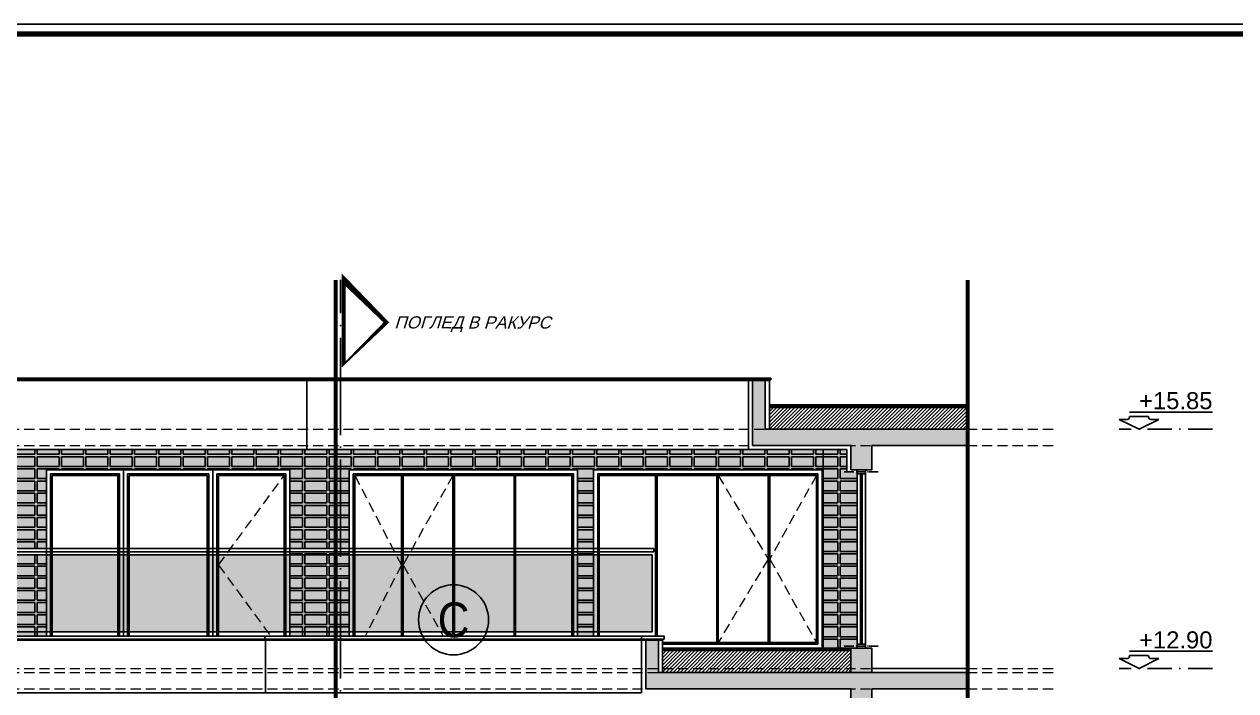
# Model space of a CAD drawing. Extents: x 9615146 to 9672346, y 4699603 to 4705703.
# Drawn here: x 9648767 to 9650261, y 4704881 to 4705703 of the extents above; entities that cross this region are included whole.
import ezdxf
from ezdxf.enums import TextEntityAlignment as Align

# ---------------------------------------------------------------- set-up
doc = ezdxf.new("R2010")
doc.units = 0
doc.header["$LTSCALE"] = 0.5
doc.header["$MEASUREMENT"] = 0
for name, pattern in [('ACAD_ISO04W100', [30, 24, -3, 0, -3]), ('DASHED', [0.75, 0.5, -0.25]), ('OSI1000', [5, 3, -1, 0, -1])]:
    doc.linetypes.add(name, pattern=pattern)
for name, color, linetype in [('_axis', 1, 'ACAD_ISO04W100'), ('_dimension_evel', 4, 'CONTINUOUS'), ('_hatch', 9, 'CONTINUOUS'), ('_hatch_construction', 252, 'CONTINUOUS'), ('_table', 3, 'CONTINUOUS'), ('_text_spesif_window', 41, 'CONTINUOUS'), ('_text_table', 3, 'CONTINUOUS'), ('_view', 3, 'CONTINUOUS'), ('fasadi', 147, 'CONTINUOUS')]:
    doc.layers.add(name, color=color, linetype=linetype)
doc.layers.add('_punk', color=8, linetype='DASHED', lineweight=9)
doc.styles.add('HEB1', font='', dxfattribs={"width": 0.8, "oblique": 17})
doc.styles.add('POMESHTENIA', font='arial.ttf', dxfattribs={"width": 0.9})
doc.styles.get('HEB1').set_extended_font_data('HebarU Cyr')
pattern_1 = [(45, (0, 3100), (-2.209708691207961, 2.209708691207961), [])]
pattern_2 = [(0, (0, 3100), (1.5625, 3.125), [0, -3.125])]
pattern_3 = [(0, (3, 0), (30, 15), [27, -3]), (0, (3, 3), (30, 15), [27, -3]), (90, (3, 3), (-30, 15), [12, -3]), (90, (0, 3), (-30, 15), [12, -3])]

# ---------------------------------------------------------------- blocks, each defined once
blk = doc.blocks.new('rtyre')
at = {"layer": '_dimension_evel', "ltscale": 20}
for p, q in [((-21.08991620464076, 37.79426300298655), (161.5563992843381, 37.79426284031797)), ((-21.08991621457972, 28.28064290881593), (-21.08991621457972, 26.78341123343125)), ((-21.08991621457972, 28.28064290881593), (2.484011929482222e-08, 28.28064289018948)), ((21.0899162642454, 28.28064287032612), (2.484011929482222e-08, 28.28064289018948)), ((21.0899162642454, 28.28064287032612), (21.08991626175703, 26.78341119617835)), ((-25.98991621100868, 21.88341124133149), (-43.67999989444797, 21.88341125623265)), ((-43.67999989444797, 21.88341125623265), (0, 0)), ((43.67999993170088, 21.88341117924574), (0, 0)), ((25.98991624826158, 21.88341119538381), (43.67999993170088, 21.88341117924574))]:
    blk.add_line(p, q, dxfattribs=at)
for centre, major_axis, ratio, start_param, end_param in [((-25.98991620603192, 26.78341123839346), (3.464823224053962, 3.464823224053962), 0.9999999998278931, 3.926990816057631, 5.497787142683389), ((25.98991625322378, 26.78341119245306), (-3.464823224673926, 3.464823224673926), 0.9999999994715169, 0.7853981629014264, 2.356194488915409)]:
    blk.add_ellipse(centre, major_axis=major_axis, ratio=ratio, start_param=start_param, end_param=end_param, dxfattribs=at)
at = {"layer": '_dimension_evel', "linetype": 'OSI1000', "ltscale": 20, "style": 'HEB1', "oblique": 359.9999999871126, "width": 0.79999999781503}
blk.add_attdef('+12.50', (3.974128048866987e-08, 44.24032013564283), '', height=41.99999997485429, rotation=359.9999999466392, dxfattribs=at)
blk = doc.blocks.new('fghfdg')
at = {"layer": '_text_spesif_window'}
blk.add_circle((0, 0), 18, dxfattribs=at)
at = {"layer": '_text_spesif_window', "style": 'HEB1', "text_generation_flag": 6, "width": 0.7999999999992724}
blk.add_attdef('A', text='', height=18, rotation=179.9999998932783, dxfattribs=at).set_placement((-1.862645149230957e-09, -9.232262405566871), align=Align.CENTER)

msp = doc.modelspace()

# ---------------------------------------------------------------- hatches: boundary and pattern name
at = {"layer": '_hatch', "ltscale": 30, "true_color": 0xb97b1d}
h = msp.add_hatch(color=32, dxfattribs=at)
h.dxf.hatch_style = 1
h.paths.add_polyline_path([(9649150.96297437, 4705178.838117938), (9648484.403402237, 4705178.838117669), (9648484.403402237, 4705056.838117375), (9648534.403410133, 4705056.838117374), (9648534.403410133, 4705163.838117811), (9648739.403402697, 4705163.838117811), (9648739.403402697, 4705056.83811737), (9648794.403403942, 4705056.83811737), (9648794.40340394, 4705153.838117809), (9648889.403393975, 4705153.838117809), (9648999.403400118, 4705153.838117809), (9649094.40339015, 4705153.838117809), (9649094.403390152, 4705056.838117365), (9649150.96297434, 4705056.838117364)])
h.paths.add_polyline_path([(9648466.903402891, 4705178.838117663), (9648431.9034029, 4705178.838117649), (9648431.903402865, 4705056.838117376), (9648466.903402857, 4705056.838117376)])
h.paths.add_polyline_path([(9648484.403402237, 4705178.838117669), (9648466.903402891, 4705178.838117663), (9648466.903402856, 4705056.838117375), (9648484.403402237, 4705056.838117375)])
h.paths.add_polyline_path([(9648534.403410131, 4705048.838117334), (9648484.403402237, 4705048.838117334), (9648484.40340224, 4704953.838117335), (9648794.403403942, 4704953.838117335), (9648794.403403942, 4705048.838117335), (9648739.403402697, 4705048.838117335), (9648739.403402697, 4704983.838117811), (9648534.403410133, 4704983.838117812)])
h.paths.add_polyline_path([(9648484.403402235, 4705048.838117334), (9648466.903402854, 4705048.838117333), (9648466.903402826, 4704953.838117335), (9648484.403402237, 4704953.838117335)])
h.paths.add_polyline_path([(9648466.903402856, 4705048.838117335), (9648431.903402863, 4705048.838117335), (9648431.903402837, 4704953.838117335), (9648466.903402831, 4704953.838117336)])
h.paths.add_polyline_path([(9648466.903402828, 4704953.838117335), (9648431.903402837, 4704953.838117334), (9648431.903402835, 4704948.838117403), (9648466.903402828, 4704948.838117406)])
h.paths.add_polyline_path([(9648484.403402237, 4704953.838117335), (9648466.90340283, 4704953.838117334), (9648466.903402828, 4704948.838117406), (9648484.403402237, 4704948.838117408)])
h.paths.add_polyline_path([(9648794.40340394, 4704953.838117334), (9648484.40340224, 4704953.838117334), (9648484.403402237, 4704948.838117408), (9648794.40340394, 4704948.838117438)])
h.paths.add_polyline_path([(9648534.403410133, 4705052.838117378), (9648484.403402237, 4705052.838117378), (9648484.403402237, 4705048.838117335), (9648534.403410133, 4705048.838117335)])
h.paths.add_polyline_path([(9648484.403402235, 4705052.838117378), (9648466.903402856, 4705052.838117378), (9648466.903402856, 4705048.838117335), (9648484.403402237, 4705048.838117335)])
h.paths.add_polyline_path([(9648466.903402856, 4705052.838117379), (9648431.903402861, 4705052.83811738), (9648431.903402861, 4705048.838117335), (9648466.903402856, 4705048.838117335)])
h.paths.add_polyline_path([(9649150.962974338, 4705048.838117335), (9649094.403390152, 4705048.838117335), (9649094.40339015, 4704953.838117336), (9649150.962974316, 4704953.838117336)])
h.paths.add_polyline_path([(9649150.962974314, 4704953.838117335), (9649094.40339015, 4704953.838117335), (9649094.403390152, 4704948.838117456), (9649150.962974316, 4704948.838117441)])
h.paths.add_polyline_path([(9649150.962974338, 4705052.838117368), (9649094.403390152, 4705052.838117369), (9649094.403390152, 4705048.838117335), (9649150.96297434, 4705048.838117335)])
h = msp.add_hatch(color=32, dxfattribs=at)
h.dxf.hatch_style = 1
h.paths.add_polyline_path([(9649794.08879348, 4705148.838117655), (9649794.088793479, 4705151.338117656), (9649781.147841176, 4705151.338117654), (9649781.147841176, 4705178.83811734), (9649752.06443664, 4705178.83811735), (9649752.06443666, 4704933.838117658), (9649786.324222105, 4704933.838117663), (9649794.08879353, 4704933.838117662), (9649794.088793531, 4704938.838117655)])
h.paths.add_polyline_path([(9649752.064436639, 4705178.838117349), (9649659.867237275, 4705178.83811738), (9649156.903402671, 4705178.8381174), (9649156.903402638, 4705056.838117364), (9649167.565878935, 4705056.838117364), (9649167.565878935, 4705153.838117731), (9649449.20631474, 4705153.838117729), (9649449.206314743, 4705056.838117359), (9649469.040128658, 4705056.838117358), (9649469.040128661, 4705153.838117728), (9649750.680564474, 4705153.838117718), (9649750.68056446, 4704933.838117658), (9649752.06443666, 4704933.838117658)])
h.paths.add_polyline_path([(9649156.903402673, 4705178.838117941), (9649150.96297437, 4705178.838117939), (9649150.96297434, 4705056.838117364), (9649156.903402638, 4705056.838117364)])
h.paths.add_polyline_path([(9649156.903402634, 4705048.838117335), (9649150.96297434, 4705048.838117336), (9649150.962974316, 4704953.838117336), (9649156.90340261, 4704953.838117336)])
h.paths.add_polyline_path([(9649167.565878937, 4705048.838117335), (9649156.903402634, 4705048.838117335), (9649156.90340261, 4704953.838117335), (9649167.565878935, 4704953.838117335)])
h.paths.add_polyline_path([(9649167.565878935, 4705052.838117368), (9649156.903402638, 4705052.838117368), (9649156.903402638, 4705048.838117334), (9649167.565878937, 4705048.838117334)], flags=17)
h.paths.add_polyline_path([(9649156.903402636, 4705052.838117368), (9649150.96297434, 4705052.838117368), (9649150.962974338, 4705048.838117335), (9649156.903402636, 4705048.838117336)])
h.paths.add_polyline_path([(9649156.903402608, 4704953.838117335), (9649150.962974316, 4704953.838117334), (9649150.962974314, 4704948.83811744), (9649156.903402608, 4704948.838117439)])
h.paths.add_polyline_path([(9649167.565878935, 4704953.838117336), (9649156.90340261, 4704953.838117337), (9649156.903402606, 4704948.838117439), (9649167.565878937, 4704948.838117437)])
h.paths.add_polyline_path([(9649469.04012866, 4705048.838117335), (9649449.20631474, 4705048.838117334), (9649449.206314743, 4704953.838117335), (9649469.040128652, 4704953.838117334)], flags=17)
h.paths.add_polyline_path([(9649469.040128654, 4704953.838117335), (9649449.20631474, 4704953.838117335), (9649449.206314743, 4704948.838117359), (9649469.040128652, 4704948.838117355)], flags=17)
h.paths.add_polyline_path([(9649469.04012866, 4705052.838117362), (9649449.20631474, 4705052.838117362), (9649449.206314739, 4705048.838117335), (9649469.040128658, 4705048.838117334)], flags=17)
at = {"layer": '_hatch_construction', "ltscale": 40}
h = msp.add_hatch(dxfattribs=at)
h.set_pattern_fill('EGGCRATE', color=250, scale=30, style=0, pattern_type=2)
h.set_pattern_definition(pattern_3)
h.paths.add_polyline_path([(9649150.96297437, 4705178.838117938), (9648484.403402237, 4705178.838117669), (9648484.403402237, 4705056.838117375), (9648534.403410133, 4705056.838117374), (9648534.403410133, 4705163.838117811), (9648739.403402697, 4705163.838117811), (9648739.403402697, 4705056.83811737), (9648794.403403942, 4705056.83811737), (9648794.40340394, 4705153.838117809), (9648889.403393975, 4705153.838117809), (9648999.403400118, 4705153.838117809), (9649094.40339015, 4705153.838117809), (9649094.403390152, 4705056.838117365), (9649150.96297434, 4705056.838117364)])
h.paths.add_polyline_path([(9648466.903402891, 4705178.838117663), (9648431.9034029, 4705178.838117649), (9648431.903402865, 4705056.838117376), (9648466.903402857, 4705056.838117376)])
h.paths.add_polyline_path([(9648484.403402237, 4705178.838117669), (9648466.903402891, 4705178.838117663), (9648466.903402856, 4705056.838117375), (9648484.403402237, 4705056.838117375)])
h.paths.add_polyline_path([(9648534.403410131, 4705048.838117334), (9648484.403402237, 4705048.838117334), (9648484.40340224, 4704953.838117335), (9648794.403403942, 4704953.838117335), (9648794.403403942, 4705048.838117335), (9648739.403402697, 4705048.838117335), (9648739.403402697, 4704983.838117811), (9648534.403410133, 4704983.838117812)])
h.paths.add_polyline_path([(9648484.403402235, 4705048.838117334), (9648466.903402854, 4705048.838117333), (9648466.903402826, 4704953.838117335), (9648484.403402237, 4704953.838117335)])
h.paths.add_polyline_path([(9648466.903402856, 4705048.838117335), (9648431.903402863, 4705048.838117335), (9648431.903402837, 4704953.838117335), (9648466.903402831, 4704953.838117336)])
h.paths.add_polyline_path([(9648466.903402828, 4704953.838117335), (9648431.903402837, 4704953.838117334), (9648431.903402835, 4704948.838117403), (9648466.903402828, 4704948.838117406)])
h.paths.add_polyline_path([(9648484.403402237, 4704953.838117335), (9648466.90340283, 4704953.838117334), (9648466.903402828, 4704948.838117406), (9648484.403402237, 4704948.838117408)])
h.paths.add_polyline_path([(9648794.40340394, 4704953.838117334), (9648484.40340224, 4704953.838117334), (9648484.403402237, 4704948.838117408), (9648794.40340394, 4704948.838117438)])
h.paths.add_polyline_path([(9648534.403410133, 4705052.838117378), (9648484.403402237, 4705052.838117378), (9648484.403402237, 4705048.838117335), (9648534.403410133, 4705048.838117335)])
h.paths.add_polyline_path([(9648484.403402235, 4705052.838117378), (9648466.903402856, 4705052.838117378), (9648466.903402856, 4705048.838117335), (9648484.403402237, 4705048.838117335)])
h.paths.add_polyline_path([(9648466.903402856, 4705052.838117379), (9648431.903402861, 4705052.83811738), (9648431.903402861, 4705048.838117335), (9648466.903402856, 4705048.838117335)])
h.paths.add_polyline_path([(9649150.962974338, 4705048.838117335), (9649094.403390152, 4705048.838117335), (9649094.40339015, 4704953.838117336), (9649150.962974316, 4704953.838117336)])
h.paths.add_polyline_path([(9649150.962974314, 4704953.838117335), (9649094.40339015, 4704953.838117335), (9649094.403390152, 4704948.838117456), (9649150.962974316, 4704948.838117441)])
h.paths.add_polyline_path([(9649150.962974338, 4705052.838117368), (9649094.403390152, 4705052.838117369), (9649094.403390152, 4705048.838117335), (9649150.96297434, 4705048.838117335)])
h = msp.add_hatch(dxfattribs=at)
h.set_pattern_fill('EGGCRATE', color=250, scale=30, style=0, pattern_type=2)
h.set_pattern_definition(pattern_3)
h.paths.add_polyline_path([(9649794.08879348, 4705148.838117655), (9649794.088793479, 4705151.338117656), (9649781.147841176, 4705151.338117654), (9649781.147841176, 4705178.83811734), (9649752.06443664, 4705178.83811735), (9649752.06443666, 4704933.838117658), (9649786.324222105, 4704933.838117663), (9649794.08879353, 4704933.838117662), (9649794.088793531, 4704938.838117655)])
h.paths.add_polyline_path([(9649752.064436639, 4705178.838117349), (9649659.867237275, 4705178.83811738), (9649156.903402671, 4705178.8381174), (9649156.903402638, 4705056.838117364), (9649167.565878935, 4705056.838117364), (9649167.565878935, 4705153.838117731), (9649449.20631474, 4705153.838117729), (9649449.206314743, 4705056.838117359), (9649469.040128658, 4705056.838117358), (9649469.040128661, 4705153.838117728), (9649750.680564474, 4705153.838117718), (9649750.68056446, 4704933.838117658), (9649752.06443666, 4704933.838117658)])
h.paths.add_polyline_path([(9649156.903402673, 4705178.838117941), (9649150.96297437, 4705178.838117939), (9649150.96297434, 4705056.838117364), (9649156.903402638, 4705056.838117364)])
h.paths.add_polyline_path([(9649156.903402634, 4705048.838117335), (9649150.96297434, 4705048.838117336), (9649150.962974316, 4704953.838117336), (9649156.90340261, 4704953.838117336)])
h.paths.add_polyline_path([(9649167.565878937, 4705048.838117335), (9649156.903402634, 4705048.838117335), (9649156.90340261, 4704953.838117335), (9649167.565878935, 4704953.838117335)])
h.paths.add_polyline_path([(9649167.565878935, 4705052.838117368), (9649156.903402638, 4705052.838117368), (9649156.903402638, 4705048.838117334), (9649167.565878937, 4705048.838117334)], flags=17)
h.paths.add_polyline_path([(9649156.903402636, 4705052.838117368), (9649150.96297434, 4705052.838117368), (9649150.962974338, 4705048.838117335), (9649156.903402636, 4705048.838117336)])
h.paths.add_polyline_path([(9649156.903402608, 4704953.838117335), (9649150.962974316, 4704953.838117334), (9649150.962974314, 4704948.83811744), (9649156.903402608, 4704948.838117439)])
h.paths.add_polyline_path([(9649167.565878935, 4704953.838117336), (9649156.90340261, 4704953.838117337), (9649156.903402606, 4704948.838117439), (9649167.565878937, 4704948.838117437)])
h.paths.add_polyline_path([(9649469.04012866, 4705048.838117335), (9649449.20631474, 4705048.838117334), (9649449.206314743, 4704953.838117335), (9649469.040128652, 4704953.838117334)], flags=17)
h.paths.add_polyline_path([(9649469.040128654, 4704953.838117335), (9649449.20631474, 4704953.838117335), (9649449.206314743, 4704948.838117359), (9649469.040128652, 4704948.838117355)], flags=17)
h.paths.add_polyline_path([(9649469.04012866, 4705052.838117362), (9649449.20631474, 4705052.838117362), (9649449.206314739, 4705048.838117335), (9649469.040128658, 4705048.838117334)], flags=17)
at = {"layer": 'fasadi', "ltscale": 40}
h = msp.add_hatch(color=256, dxfattribs=at)
h.paths.add_polyline_path([(9649665.043618187, 4705183.83811822), (9649665.043618185, 4705203.838118218), (9649930.29174437, 4705203.838118332), (9649930.29174437, 4705183.838118333)], flags=17)
h.paths.add_polyline_path([(9649665.043618187, 4705183.83811822), (9649665.043618178, 4705263.838118136), (9649680.572760886, 4705263.838118134), (9649680.572760895, 4705203.838117709), (9649930.291744374, 4705203.838117667), (9649930.291744372, 4705183.838118332)])
h.paths.add_polyline_path([(9649812.206126623, 4705153.838117658), (9649786.324222108, 4705153.83811766), (9649786.324222108, 4705183.83811762), (9649665.043618187, 4705183.838117665), (9649665.043618185, 4705203.838118218), (9649930.291744372, 4705203.838118333), (9649930.291744374, 4705183.83811762), (9649812.20612662, 4705183.838117622)])
h = msp.add_hatch(dxfattribs=at)
h.set_pattern_fill('ANSI31', color=256, scale=25, style=0)
h.set_pattern_definition(pattern_1)
h.paths.add_polyline_path([(9649930.29174437, 4705203.838118332), (9649685.74914179, 4705203.838118229), (9649685.749141784, 4705230.838117654), (9649930.29174437, 4705230.838117685)])
at = {"layer": 'fasadi'}
h = msp.add_hatch(dxfattribs=at)
h.set_pattern_fill('DOTS', color=256, scale=50, style=0)
h.set_pattern_definition(pattern_2)
h.paths.add_polyline_path([(9649150.962974371, 4704953.838117333), (9649150.962974371, 4705048.838117334), (9648466.903402856, 4705048.838117334), (9648466.903402828, 4704953.838117335)])
h.paths.add_polyline_path([(9649150.962974373, 4704953.838117335), (9649156.90340261, 4704953.838117335), (9649156.903402636, 4705048.838117334), (9649150.962974371, 4705048.838117334)])
h = msp.add_hatch(dxfattribs=at)
h.set_pattern_fill('DOTS', color=256, scale=50, style=0)
h.set_pattern_definition(pattern_2)
h.paths.add_polyline_path([(9649541.097897945, 4704953.838117335), (9649541.097897947, 4705048.838117335), (9649156.903402634, 4705048.838117335), (9649156.90340261, 4704953.838117335)])
at = {"layer": 'fasadi', "ltscale": 40}
h = msp.add_hatch(color=256, dxfattribs=at)
h.paths.add_polyline_path([(9649533.333326595, 4704903.838117607), (9649930.29174437, 4704903.838117693), (9649930.29174437, 4704883.838117689), (9649533.333326593, 4704883.838117609)])
h.paths.add_polyline_path([(9649786.324222105, 4704908.838117661), (9649812.206126617, 4704908.838117667), (9649812.206126617, 4704903.838117668), (9649786.324222105, 4704903.838117663)], flags=17)
h.paths.add_polyline_path([(9649786.324222105, 4704933.838117663), (9649812.206126617, 4704933.838117659), (9649812.206126617, 4704908.838117667), (9649786.324222105, 4704908.838117661)], flags=17)
h.paths.add_polyline_path([(9649786.324222105, 4704883.838117661), (9649812.206126615, 4704883.838117665), (9649812.206126617, 4704843.838117661), (9649786.324222105, 4704843.838117659)])
h.paths.add_polyline_path([(9649533.333326593, 4704943.838117337), (9649548.862469302, 4704943.838117337), (9649548.8624693, 4704908.838117613), (9649533.333326593, 4704908.838117611)])
h.paths.add_polyline_path([(9649533.333326593, 4704908.838117611), (9649548.8624693, 4704908.838117613), (9649548.862469302, 4704903.838117613), (9649533.333326595, 4704903.838117607)])
h = msp.add_hatch(dxfattribs=at)
h.set_pattern_fill('ANSI31', color=256, scale=25, style=0)
h.set_pattern_definition(pattern_1)
h.paths.add_polyline_path([(9649554.038850194, 4704930.838117613), (9649786.324222105, 4704930.838117665), (9649786.324222103, 4704903.838117668), (9649554.038850194, 4704903.83811767)])

# ---------------------------------------------------------------- linework, layer by layer
at = {"layer": '_axis', "ltscale": 10}
msp.add_line((9649156.903402055, 4702945.264943951), (9649156.903402729, 4705388.083975599), dxfattribs=at)
at = {"layer": '_axis'}
for p, q in [((9649820.031419637, 4705151.338117661), (9649778.146167343, 4705151.338117654)), ((9649820.031419689, 4704936.338117659), (9649778.146167396, 4704936.338117655))]:
    msp.add_line(p, q, dxfattribs=at)
at = {"layer": '_dimension_evel', "linetype": 'OSI1000', "ltscale": 20}
for p, q in [((9650232.045284249, 4705203.838118397), (9650117.112900645, 4705203.838118419)), ((9650232.045284195, 4704908.838118399), (9650117.112900592, 4704908.838118419))]:
    msp.add_line(p, q, dxfattribs=at)
for points, const_width in [([(9649150.962974371, 4702945.264944136), (9649150.962974371, 4705388.083975699)], 4.999999999999999), ([(9649930.291744374, 4702945.264944149), (9649930.291744376, 4705388.083975712)], 5)]:
    msp.add_lwpolyline(points, dxfattribs=dict(at, const_width=const_width))
at = {"layer": '_dimension_evel', "linetype": 'OSI1000', "ltscale": 20, "const_width": 4.999999999999999}
msp.add_lwpolyline([(9649160.96297442, 4705283.083975706), (9649213.462974397, 4705335.583975721), (9649160.962974377, 4705388.083975703)], close=True, dxfattribs=at)
at = {"layer": '_punk', "ltscale": 50}
for p, q in [((9641716.875990534, 4705203.838118259), (9650039.317684485, 4705203.838117066)), ((9641716.875990532, 4705183.838118259), (9650039.317684485, 4705183.838117064)), ((9649006.403400118, 4705036.338117798), (9649087.40339015, 4705146.838117809)), ((9649174.565878935, 4705146.83811773), (9649232.017529223, 4705036.338117681)), ((9649295.485797167, 4705146.838117726), (9649234.017529221, 4705036.338117683)), ((9649622.76064624, 4705146.838117719), (9649684.228914179, 4705043.838117668)), ((9649743.68056447, 4705146.838117717), (9649686.22891418, 4705043.838117672)), ((9649684.228914179, 4705043.838117668), (9649622.76064623, 4704940.838117627)), ((9649686.22891418, 4705043.838117672), (9649743.680564461, 4704940.838117622)), ((9649006.403400118, 4705036.338117798), (9649070.543663697, 4704948.838117816)), ((9649232.017529223, 4705036.338117681), (9649187.360178925, 4704948.83811743)), ((9649234.017529221, 4705036.338117683), (9649283.527535232, 4704948.838117404)), ((9641716.875990484, 4704908.838118255), (9650039.317684485, 4704908.838117064)), ((9641716.875990484, 4704903.838118257), (9650039.317684485, 4704903.838117066)), ((9641716.87599048, 4704883.838118255), (9650039.317684485, 4704883.838117066))]:
    msp.add_line(p, q, dxfattribs=at)
at = {"layer": '_table', "ltscale": 10}
msp.add_lwpolyline([(9641346.02944655, 4705703.380101887), (9651646.029446546, 4705703.380101884), (9651646.029446548, 4702703.380101882), (9641346.029446552, 4702703.380101885)], close=True, dxfattribs=at)
msp.add_lwpolyline([(9641497.713657077, 4705691.380101887, 6.842105263157892, 6.842105263157892, 0), (9651634.029446548, 4705691.380101883, 6.842105263157892, 6.842105263157892, 0), (9651634.029446546, 4702715.380101881, 6.842105263157892, 6.842105263157892, 0), (9641497.713657077, 4702715.380101889, 6.842105263157892, 6.842105263157892, 0)], format="xyseb", close=True, dxfattribs=at)
at = {"layer": 'fasadi', "ltscale": 40}
for p, q in [((9649115.32026202, 4705178.838117905), (9649115.32026202, 4705263.838117905)), ((9649659.867237285, 4705263.838118136), (9649665.043618176, 4705263.838118134)), ((9649685.749141777, 4705263.838118136), (9649680.572760886, 4705263.838118134)), ((9649685.749141779, 4705263.838118136), (9649685.749141788, 4705203.838117708)), ((9649930.291744376, 4705233.838117687), (9649685.749141788, 4705233.838117667)), ((9649930.291744376, 4705231.838117687), (9649685.749141788, 4705231.838117667)), ((9649930.291744374, 4705231.838117689), (9649685.749141792, 4705231.838117654)), ((9649930.291744376, 4705230.838117685), (9649685.749141792, 4705230.838117654)), ((9649150.962974314, 4704948.838117447), (9649150.96297437, 4705178.838117428)), ((9649659.867237275, 4705178.83811738), (9649781.147841176, 4705178.838117339)), ((9649752.06443666, 4704933.838117624), (9649752.06443664, 4705178.838117341)), ((9649781.147841176, 4705178.838117339), (9649781.147841176, 4705151.338117657)), ((9649232.017529223, 4705146.83811773), (9649232.017529221, 4704948.838117342)), ((9649234.017529223, 4705146.83811773), (9649234.017529223, 4704948.838117342)), ((9649295.485797165, 4705146.83811773), (9649295.485797165, 4704948.838117341)), ((9649297.485797167, 4705146.83811773), (9649297.485797165, 4704948.838117341)), ((9649370.854364278, 4705146.838117732), (9649370.854364278, 4704948.838117337)), ((9649372.854364278, 4705146.838117732), (9649372.854364276, 4704948.838117339)), ((9649545.392079128, 4705146.838117724), (9649545.39207912, 4704948.838117335)), ((9649547.392079128, 4705146.838117724), (9649547.392079117, 4704948.838117335)), ((9649620.760646239, 4705146.838117719), (9649620.76064623, 4704940.838117624)), ((9649622.76064624, 4705146.838117719), (9649622.76064623, 4704940.838117627)), ((9649684.228914183, 4705146.838117719), (9649684.228914173, 4704940.838117624)), ((9649686.228914183, 4705146.838117719), (9649686.228914173, 4704940.838117624)), ((9649798.08879348, 4705148.838117657), (9649798.088793537, 4704938.838117657)), ((9649800.088793479, 4705148.838117657), (9649800.088793537, 4704938.838117655)), ((9649528.1569457, 4704943.838117339), (9649533.333326593, 4704943.838117337)), ((9649554.038850194, 4704943.838117339), (9649548.862469302, 4704943.838117337)), ((9649554.038850194, 4704943.838117339), (9649554.038850196, 4704903.838117667)), ((9649786.324222105, 4704933.838117663), (9649554.038850194, 4704933.838117627)), ((9649786.324222105, 4704931.838117661), (9649554.038850194, 4704931.838117626)), ((9649786.324222105, 4704931.838117667), (9649554.038850198, 4704931.838117613)), ((9649786.324222106, 4704930.838117667), (9649554.0388502, 4704930.838117613)), ((9649812.206126617, 4704908.838117665), (9649930.291744372, 4704908.838117642))]:
    msp.add_line(p, q, dxfattribs=at)
for points in [[(9649658.867237277, 4705264.838118138), (9647939.403403917, 4705264.838117451), (9647939.40340392, 4705266.838117451), (9649658.867237275, 4705266.838118134)], [(9647939.403403906, 4705263.838117451), (9649659.867237289, 4705263.838118142), (9649659.867237316, 4705178.838118143), (9647939.403403929, 4705178.83811745)], [(9649687.572760886, 4705264.838118127), (9649658.867237277, 4705264.838118132), (9649658.867237277, 4705266.83811813), (9649687.572760887, 4705266.838118127)], [(9649804.088793479, 4705153.838117659), (9649804.088793477, 4705148.838117655), (9649794.08879348, 4705148.838117655), (9649794.088793479, 4705153.838117659)], [(9649804.08879353, 4704938.838117657), (9649804.088793477, 4705148.838117655), (9649794.08879348, 4705148.838117655), (9649794.088793531, 4704938.838117655)], [(9649063.40211782, 4704948.838117465), (9647907.40339343, 4704948.83811735), (9647907.403393432, 4704944.838117346), (9649063.402117824, 4704944.83811746)], [(9649063.402117848, 4704948.838117465), (9649528.15694569, 4704948.838117339), (9649528.156945689, 4704944.838117333), (9649063.402117845, 4704944.838117458)], [(9649555.862469302, 4704944.838117331), (9649528.156945692, 4704944.838117335), (9649528.156945692, 4704948.838117339), (9649555.862469302, 4704948.838117331)], [(9647909.403393453, 4704878.838117346), (9649064.40211784, 4704878.83811745), (9649064.402117822, 4704943.838117452), (9647909.403393434, 4704943.83811735)], [(9649528.15694568, 4704878.838117337), (9649064.402117826, 4704878.83811745), (9649064.402117843, 4704943.83811745), (9649528.156945698, 4704943.838117339)], [(9649812.206126617, 4704933.838117663), (9649786.324222105, 4704933.838117663), (9649786.324222105, 4704903.838117663), (9649812.206126617, 4704903.838117668)], [(9649804.08879353, 4704938.838117657), (9649804.088793531, 4704933.838117659), (9649794.088793531, 4704933.838117657), (9649794.088793531, 4704938.838117655)]]:
    msp.add_lwpolyline(points, close=True, dxfattribs=at)
for points in [[(9649812.20612662, 4705183.838117622), (9649812.20612662, 4705153.838117659), (9649786.324222108, 4705153.838117661), (9649786.324222108, 4705183.838117622), (9649665.043618187, 4705183.838117665), (9649665.043618178, 4705263.838118136), (9649680.572760886, 4705263.838118136), (9649680.572760895, 4705203.838117709), (9649930.291744374, 4705203.838117665), (9649930.291744374, 4705183.83811762), (9649812.20612662, 4705183.838117622)], [(9649449.206314743, 4704948.838117339), (9649449.20631474, 4705153.83811773), (9649167.565878935, 4705153.838117732), (9649167.565878935, 4704948.838117344)], [(9649444.206314743, 4704948.838117339), (9649444.20631474, 4705148.838117732), (9649172.565878935, 4705148.838117734), (9649172.565878935, 4704948.838117346)], [(9649442.206314743, 4704948.838117339), (9649442.20631474, 4705146.838117732), (9649174.565878935, 4705146.838117732), (9649174.565878935, 4704948.838117346)], [(9649469.040128652, 4704948.838117339), (9649469.040128663, 4705153.838117728), (9649750.680564472, 4705153.838117719), (9649750.68056446, 4704933.838117622), (9649554.038850194, 4704933.838117627)], [(9649474.040128652, 4704948.838117337), (9649474.040128665, 4705148.83811773), (9649745.68056447, 4705148.838117719), (9649745.680564461, 4704938.838117622), (9649554.038850194, 4704938.838117624)], [(9649476.040128654, 4704948.838117339), (9649476.040128665, 4705146.838117728), (9649743.68056447, 4705146.838117717), (9649743.680564461, 4704940.838117622), (9649554.038850194, 4704940.838117629)], [(9649812.206126617, 4704883.838117622), (9649812.206126617, 4704843.838117659), (9649786.324222105, 4704843.838117659), (9649786.324222105, 4704883.838117622), (9649533.333326595, 4704883.838117624), (9649533.333326593, 4704943.838117339), (9649548.8624693, 4704943.838117339), (9649548.862469302, 4704903.838117667), (9649930.29174437, 4704903.838117665), (9649930.29174437, 4704883.838117618), (9649812.206126617, 4704883.838117622)]]:
    msp.add_lwpolyline(points, dxfattribs=at)
at = {"layer": 'fasadi'}
for points in [[(9648794.403403942, 4705153.838117809), (9648889.403393975, 4705153.838117809), (9648889.403393975, 4704948.838117816), (9648794.403403942, 4704948.838117816)], [(9648799.403403942, 4705148.838117809), (9648884.403393975, 4705148.838117809), (9648884.403393975, 4704948.838117816), (9648799.403403942, 4704948.838117816)], [(9648801.403403942, 4705146.838117809), (9648882.403393975, 4705146.838117809), (9648882.403393975, 4704948.838117816), (9648801.403403942, 4704948.838117816)], [(9648889.403393975, 4705153.838117809), (9648999.403400118, 4705153.838117809), (9648999.403400118, 4704948.838117816), (9648889.403393975, 4704948.838117816)], [(9648894.403393975, 4705148.838117809), (9648994.403400118, 4705148.838117809), (9648994.403400118, 4704948.838117816), (9648894.403393975, 4704948.838117816)], [(9648896.403393975, 4705146.838117809), (9648992.403400118, 4705146.838117809), (9648992.403400118, 4704948.838117816), (9648896.403393975, 4704948.838117816)], [(9648999.403400118, 4705153.838117809), (9649094.40339015, 4705153.838117809), (9649094.40339015, 4704948.838117816), (9648999.403400118, 4704948.838117816)], [(9649004.403400118, 4705148.838117809), (9649089.40339015, 4705148.838117809), (9649089.40339015, 4704948.838117816), (9649004.403400118, 4704948.838117816)], [(9649006.403400118, 4705146.838117809), (9649087.40339015, 4705146.838117809), (9649087.40339015, 4704948.838117816), (9649006.403400118, 4704948.838117816)], [(9649543.097897947, 4705056.838117357), (9642200.38310139, 4705056.83811748), (9642200.383101389, 4705052.838117484), (9649543.097897947, 4705052.838117361)]]:
    msp.add_lwpolyline(points, close=True, dxfattribs=at)
msp.add_lwpolyline([(9643854.40340173, 4704953.838117335), (9642202.383101389, 4704953.838117335), (9642202.383101389, 4705048.838117335), (9649541.097897947, 4705048.838117335), (9649541.097897947, 4704953.838117335), (9647939.403399898, 4704953.838117335)], dxfattribs=at)

# ---------------------------------------------------------------- block references
at = {"layer": '_dimension_evel', "linetype": 'OSI1000', "ltscale": 20}
ref = msp.add_blockref('rtyre', (9650141.573700588, 4705203.838118417), dxfattribs=dict(at, xscale=0.5600000005215406, yscale=0.5600000005215406, zscale=0.5600000005215406))
ref.add_attrib('+12.50', '+15.85', (9650141.573700616, 4705228.612697694, 1.862645149447798e-09), dxfattribs={"linetype": 'OSI1000', "ltscale": 20, "height": 21, "style": 'POMESHTENIA'})
ref = msp.add_blockref('rtyre', (9650141.573700534, 4704908.838118417), dxfattribs=dict(at, xscale=0.5600000005215406, yscale=0.5600000005215406, zscale=0.5600000005215406))
ref.add_attrib('+12.50', '+12.90', (9650141.573700564, 4704933.612697693, 1.862645149447798e-09), dxfattribs={"linetype": 'OSI1000', "ltscale": 20, "height": 21, "style": 'POMESHTENIA'})
at = {"layer": '_view'}
ref = msp.add_blockref('fghfdg', (9649296.279531753, 4704968.83811786), dxfattribs=dict(at, xscale=-2.399999998509884, yscale=2.400000000372529, zscale=2.4, rotation=180))
ref.add_attrib('A', 'C', dxfattribs={"layer": '_text_spesif_window', "height": 43.2, "rotation": 1.067217057814492e-07, "style": 'POMESHTENIA', "width": 0.9}).set_placement((9649296.279531753, 4704968.83811786), align=Align.MIDDLE)

# ---------------------------------------------------------------- texts
at = {"layer": '_text_table', "color": 148, "style": 'POMESHTENIA', "oblique": 17}
msp.add_text('ПОГЛЕД В РАКУРС', height=14.99999999999999, rotation=359.939544063432, dxfattribs=at).set_placement((9649223.183840439, 4705328.195913621))

doc.saveas('drawing.dxf')
